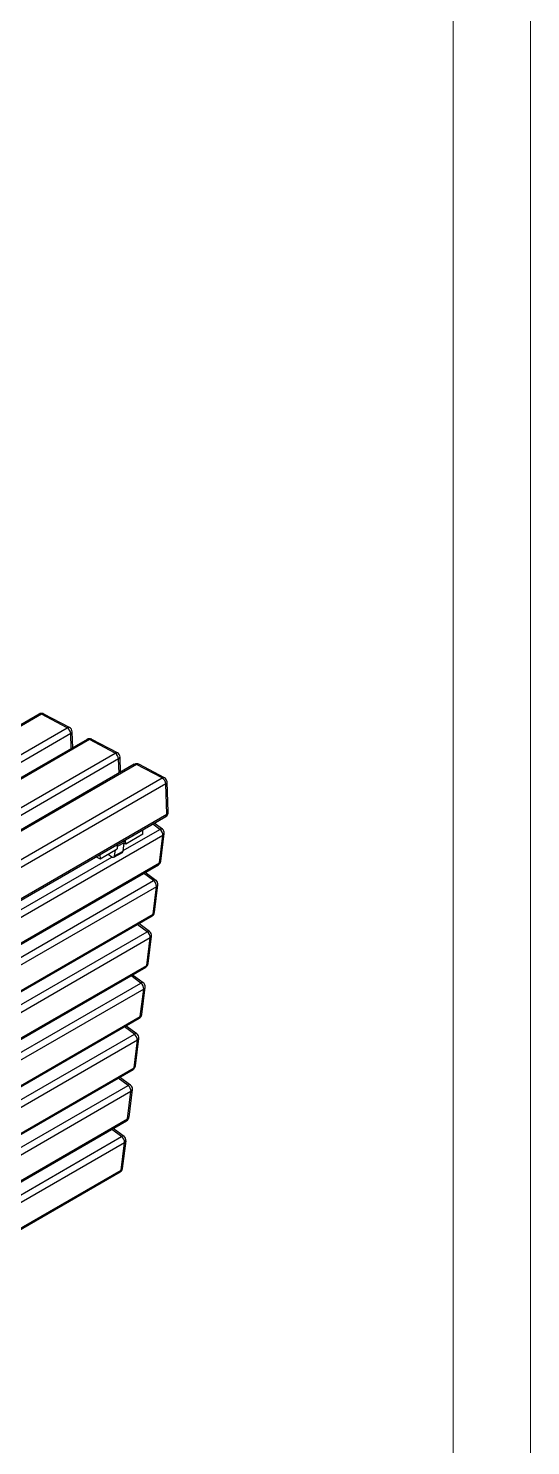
# Model space of a CAD drawing. Header units: millimetres. Extents: x 1508 to 7448, y -3239 to 961.
# Drawn here: x 6800 to 7448, y -1825 to 3 of the extents above; entities that cross this region are included whole.
import ezdxf

# ---------------------------------------------------------------- set-up
doc = ezdxf.new("R2010")
doc.units = ezdxf.units.MM
doc.layers.add('tabelka', color=155, linetype='Continuous')

# ---------------------------------------------------------------- blocks, each defined once
blk = doc.blocks.new('izometria')
for p, q in [((1456.7, 1886.3), (1038.1, 1644.7)), ((1458.6, 1886.2), (1040, 1644.5)), ((1479.8, 1875), (1458.6, 1886.2)), ((1481.8, 1875.2), (1460.6, 1886.4)), ((1061.2, 1633.3), (1479.8, 1875)), ((1482.8, 1870.2), (1064.1, 1628.5)), ((1496.3, 1865.4), (1077.7, 1623.8)), ((1498.2, 1865.3), (1079.6, 1623.6)), ((1483.2, 1857.9), (1482.8, 1870.2)), ((1484.4, 1858.6), (1483.9, 1871.8)), ((1519.4, 1854.1), (1498.2, 1865.3)), ((1521.4, 1854.3), (1500.2, 1865.5)), ((1100.8, 1612.4), (1519.4, 1854.1)), ((1522.3, 1849.3), (1103.7, 1607.6)), ((1522.7, 1837.7), (1522.3, 1849.3)), ((1523.9, 1838.4), (1523.5, 1850.9)), ((1535.2, 1844.9), (1116.5, 1603.2)), ((1537, 1844.8), (1118.4, 1603.1)), ((1558.2, 1833.6), (1537, 1844.8)), ((1560.2, 1833.8), (1539, 1845)), ((1139.6, 1591.9), (1558.2, 1833.6)), ((1561.2, 1828.7), (1142.6, 1587.1)), ((1562.1, 1803.7), (1561.2, 1828.7)), ((1563.2, 1805.4), (1562.3, 1830.4)), ((1143.5, 1562.1), (1562.1, 1803.7)), ((1142.6, 1560.1), (1561.2, 1801.8)), ((1526.1, 1773.7), (1556.4, 1791.2)), ((1542.3, 1790.6), (1528.1, 1782.4)), ((1542.1, 1790.7), (1542.3, 1790.6)), ((1542.4, 1787.3), (1542.3, 1790.6)), ((1556.4, 1791.2), (1550.5, 1795.5)), ((1558.4, 1791.4), (1551.7, 1796.3)), ((1558.8, 1786.1), (1140.2, 1544.5)), ((1526.9, 1780.2), (1521.1, 1776.9)), ((1526.1, 1773.3), (1526.9, 1780.2)), ((1528.3, 1779.1), (1526.8, 1779.9)), ((1528.1, 1782.4), (1527.9, 1782.5)), ((1528.3, 1779.1), (1528.1, 1782.4)), ((1542.4, 1787.3), (1528.3, 1779.1)), ((1556, 1763.5), (1558.8, 1786.1)), ((1557.2, 1765), (1560, 1787.7)), ((1179.6, 1573.7), (1516.8, 1768.3)), ((1503.8, 1768.6), (1507, 1766.9)), ((1506.7, 1770.3), (1506.9, 1770.2)), ((1506.9, 1770.2), (1521.1, 1778.4)), ((1506.9, 1770.2), (1507, 1766.9)), ((1507, 1766.9), (1521.2, 1775)), ((1513.6, 1770.7), (1516.6, 1768.5)), ((1518.4, 1768.1), (1525.5, 1772.2)), ((1519, 1769.2), (1519.6, 1774.1)), ((1519, 1769.2), (1526.1, 1773.3)), ((1521.1, 1778.4), (1520.9, 1778.5)), ((1521.1, 1778.4), (1521.2, 1775)), ((1136.6, 1520.4), (1555.2, 1762)), ((1137.4, 1521.8), (1556, 1763.5)), ((1553.1, 1749.1), (1544.2, 1755.7)), ((1132.5, 1507.2), (1551.1, 1748.9)), ((1553.6, 1743.8), (1135, 1502.2)), ((1551.1, 1748.9), (1542.9, 1754.9)), ((1550.8, 1721.2), (1553.6, 1743.8)), ((1551.9, 1722.7), (1554.7, 1745.4)), ((1132.1, 1479.5), (1550.8, 1721.2)), ((1131.3, 1478.1), (1550, 1719.8)), ((1545.9, 1706.6), (1537.6, 1712.7)), ((1547.9, 1706.8), (1538.9, 1713.4)), ((1127.3, 1465), (1545.9, 1706.6)), ((1548.3, 1701.5), (1129.7, 1459.9)), ((1545.5, 1678.9), (1548.3, 1701.5)), ((1546.7, 1680.5), (1549.5, 1703.1)), ((1126.1, 1435.8), (1544.7, 1677.5)), ((1126.9, 1437.2), (1545.5, 1678.9)), ((1122, 1422.7), (1540.6, 1664.3)), ((1540.6, 1664.3), (1532.4, 1670.4)), ((1542.6, 1664.5), (1533.6, 1671.1)), ((1543, 1659.3), (1124.4, 1417.6)), ((1540.2, 1636.6), (1543, 1659.3)), ((1541.4, 1638.2), (1544.2, 1660.8)), ((1120.8, 1393.6), (1539.4, 1635.2)), ((1121.6, 1395), (1540.2, 1636.6)), ((1535.4, 1622.1), (1527.1, 1628.1)), ((1537.3, 1622.3), (1528.4, 1628.8)), ((1116.7, 1380.4), (1535.4, 1622.1)), ((1537.8, 1617), (1119.2, 1375.3)), ((1535, 1594.3), (1537.8, 1617)), ((1536.1, 1595.9), (1538.9, 1618.5)), ((1115.5, 1351.3), (1534.2, 1592.9)), ((1116.4, 1352.7), (1535, 1594.3)), ((1530.1, 1579.8), (1521.8, 1585.8)), ((1532.1, 1580), (1523.1, 1586.6)), ((1111.5, 1338.1), (1530.1, 1579.8)), ((1532.5, 1574.7), (1113.9, 1333.1)), ((1529.7, 1552.1), (1532.5, 1574.7)), ((1530.9, 1553.6), (1533.7, 1576.3)), ((1110.3, 1309), (1528.9, 1550.6)), ((1111.1, 1310.4), (1529.7, 1552.1)), ((1106.2, 1295.8), (1524.8, 1537.5)), ((1524.8, 1537.5), (1516.6, 1543.5)), ((1526.8, 1537.7), (1517.8, 1544.3)), ((1525.6, 1511.3), (1528.4, 1534)), ((1527.2, 1532.4), (1108.6, 1290.8)), ((1524.4, 1509.8), (1527.2, 1532.4)), ((1105.8, 1268.1), (1524.4, 1509.8)), ((1105, 1266.7), (1523.6, 1508.4))]:
    blk.add_line(p, q)
at = {"flags": 128}
blk.add_lwpolyline([(1516.6, 1768.5), (1517, 1768.2), (1517.4, 1768.1), (1517.8, 1768), (1518.2, 1768.1), (1518.5, 1768.2), (1518.7, 1768.5), (1518.9, 1768.8), (1519, 1769.2)], dxfattribs=at)
for centre, radius, start, end in [((1458.7, 1882.9), 4, 62.1444, 119.9973), ((1457.6, 1884.6), 1.93, 56.7304, 115.2389), ((1459.8, 1884.5), 2.05, 66.7257, 125.0075), ((1481, 1873.3), 2.05, 66.7257, 125.0075), ((1476.6, 1869.8), 6.14, 3.9697, 58.8261), ((1479.9, 1871.7), 4, 2.0528, 62.1444), ((1482.1, 1871.9), 1.87, 291.8402, 356.9712), ((1498.3, 1862), 4, 62.1444, 119.9973), ((1497.1, 1863.7), 1.93, 56.7304, 115.2389), ((1499.4, 1863.6), 2.05, 66.7257, 125.0075), ((1520.5, 1852.4), 2.05, 66.7257, 125.0075), ((1516.2, 1848.8), 6.14, 3.9697, 58.8261), ((1519.5, 1850.8), 4, 2.0528, 62.1444), ((1521.6, 1851), 1.87, 291.8402, 356.9712), ((1537.2, 1841.4), 4, 62.1444, 119.9973), ((1536, 1843.1), 1.93, 56.7304, 115.2389), ((1538.2, 1843.1), 2.05, 66.7257, 125.0075), ((1559.4, 1831.9), 2.05, 66.7257, 125.0075), ((1555.1, 1828.3), 6.14, 3.9697, 58.8261), ((1558.3, 1830.2), 4, 2.0528, 62.1444), ((1560.5, 1830.5), 1.87, 291.8402, 356.9712), ((1559.2, 1805.2), 4, 299.9973, 2.0528), ((1560, 1803.4), 2.06, 305.9321, 8.5847), ((1561.3, 1805.5), 1.93, 292.9498, 355.8616), ((1557.6, 1789.8), 1.78, 61.7193, 130.1929), ((1552.8, 1786.3), 6.04, 357.8399, 53.3006), ((1556, 1788.2), 4, 352.9006, 53.7874), ((1523.3, 1780.5), 3.57, 355.1654, 21.0127), ((1557.9, 1788), 2.14, 296.2126, 350.1744), ((1524.7, 1773.3), 1.33, 303.0549, 358.0301), ((1553.2, 1765.5), 4, 299.9973, 352.9006), ((1554.3, 1763.5), 1.77, 302.9857, 357.716), ((1555.1, 1765.4), 2.14, 296.2126, 350.1744), ((1552.3, 1747.5), 1.85, 63.2018, 128.7104), ((1547.5, 1744.1), 6.04, 357.8399, 53.3006), ((1550.8, 1745.9), 4, 352.9006, 53.7874), ((1552.6, 1745.8), 2.14, 296.2126, 350.1744), ((1548, 1723.2), 4, 299.9973, 352.9006), ((1549, 1721.3), 1.77, 302.9857, 357.716), ((1549.8, 1723.1), 2.14, 296.2126, 350.1744), ((1547, 1705.2), 1.85, 63.2018, 128.7104), ((1542.3, 1701.8), 6.04, 357.8399, 53.3006), ((1545.5, 1703.6), 4, 352.9006, 53.7874), ((1547.4, 1703.5), 2.14, 296.2126, 350.1744), ((1542.7, 1681), 4, 299.9973, 352.9006), ((1543.7, 1679), 1.77, 302.9857, 357.716), ((1544.5, 1680.8), 2.14, 296.2126, 350.1744), ((1541.8, 1662.9), 1.85, 63.2018, 128.7104), ((1537, 1659.5), 6.04, 357.8399, 53.3006), ((1540.2, 1661.3), 4, 352.9006, 53.7874), ((1542.1, 1661.2), 2.14, 296.2126, 350.1744), ((1537.4, 1638.7), 4, 299.9973, 352.9006), ((1538.5, 1636.7), 1.77, 302.9857, 357.716), ((1539.3, 1638.5), 2.14, 296.2126, 350.1744), ((1536.5, 1620.7), 1.78, 61.7193, 130.1929), ((1531.7, 1617.2), 6.04, 357.8399, 53.3006), ((1535, 1619), 4, 352.9006, 53.7874), ((1536.8, 1618.9), 2.14, 296.2126, 350.1744), ((1532.2, 1596.4), 4, 299.9973, 352.9006), ((1533.2, 1594.4), 1.77, 302.9857, 357.716), ((1534, 1596.3), 2.14, 296.2126, 350.1744), ((1531.2, 1578.3), 1.85, 63.2018, 128.7104), ((1529.7, 1576.8), 4, 352.9006, 53.7874), ((1526.5, 1574.9), 6.04, 357.8399, 53.3006), ((1531.6, 1576.6), 2.14, 296.2126, 350.1744), ((1526.9, 1554.1), 4, 299.9973, 352.9006), ((1527.9, 1552.1), 1.77, 302.9857, 357.716), ((1528.7, 1554), 2.14, 296.2126, 350.1744), ((1526, 1536.1), 1.85, 63.2018, 128.7104), ((1521.2, 1532.7), 6.04, 357.8399, 53.3006), ((1524.4, 1534.5), 4, 352.9006, 53.7874), ((1526.3, 1534.4), 2.14, 296.2126, 350.1744), ((1521.6, 1511.8), 4, 299.9973, 352.9006), ((1522.7, 1509.8), 1.77, 302.9857, 357.716), ((1523.5, 1511.7), 2.14, 296.2126, 350.1744)]:
    blk.add_arc(centre, radius, start, end)

msp = doc.modelspace()

# ---------------------------------------------------------------- linework, layer by layer
at = {"layer": 'tabelka', "lineweight": 5}
for points in [[(1507.89, 960.67), (7447.89, 960.67), (7447.89, -3239.33), (1507.89, -3239.33)], [(1607.89, 860.67), (7347.89, 860.67), (7347.89, -3139.33), (1607.89, -3139.33)]]:
    msp.add_lwpolyline(points, close=True, dxfattribs=at)

# ---------------------------------------------------------------- block references
at = {"xscale": 1.562049935181366, "yscale": 1.562049935181366, "zscale": 1.562049935181366}
msp.add_blockref('izometria', (4538.59, -3828.42), dxfattribs=at)

doc.saveas('drawing.dxf')
